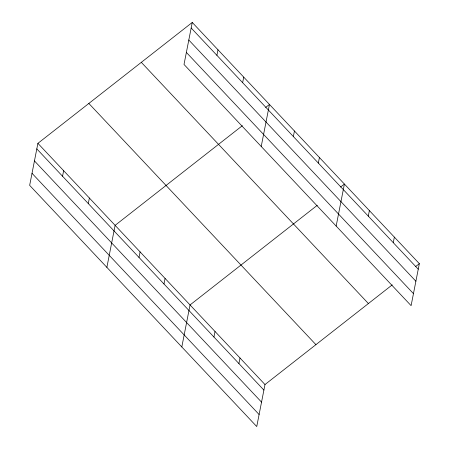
<?xml version="1.0" encoding="UTF-8"?>
<svg xmlns="http://www.w3.org/2000/svg" width="449" height="449" viewBox="0 0 449 449"><rect width="100%" height="100%" fill="white"/><g stroke="black" fill="none" stroke-linecap="round" stroke-linejoin="round"><path stroke-width="0.67" d="M192.256 22.45L184.011 64.454L411.099 305.657L419.338 263.653L192.256 22.45L37.901 143.343L29.662 185.347L256.744 426.55L264.989 384.546L392.246 284.874M62.551 176.227L63.64 170.682M88.285 203.565L89.373 198.015M106.873 267.357L115.112 225.353L242.37 125.681M139.005 257.434L140.088 251.883M163.98 283.964L165.069 278.419M216.901 55.334L217.989 49.788M181.811 346.954L190.05 304.95L317.308 205.277M242.64 82.672L243.728 77.121M213.943 337.031L215.026 331.48M261.223 146.464L269.462 104.46L265.668 107.429M238.919 363.561L240.007 358.016M293.354 136.541L294.443 130.99M318.33 163.071L319.419 157.526M336.161 226.06L344.4 184.056L340.606 187.025M368.292 216.137L369.381 210.587M393.268 242.668L394.357 237.123M415.544 266.622L419.338 263.653M191.167 27.995L418.249 269.198M188.804 40.028L415.892 281.231M186.374 52.421L413.456 293.624M141.317 62.344L368.404 303.546M88.84 103.45L315.922 344.652M37.901 143.343L264.989 384.546M36.812 148.894L263.9 390.097M34.455 160.922L261.537 402.124M32.025 173.32L259.107 414.522"/></g></svg>
